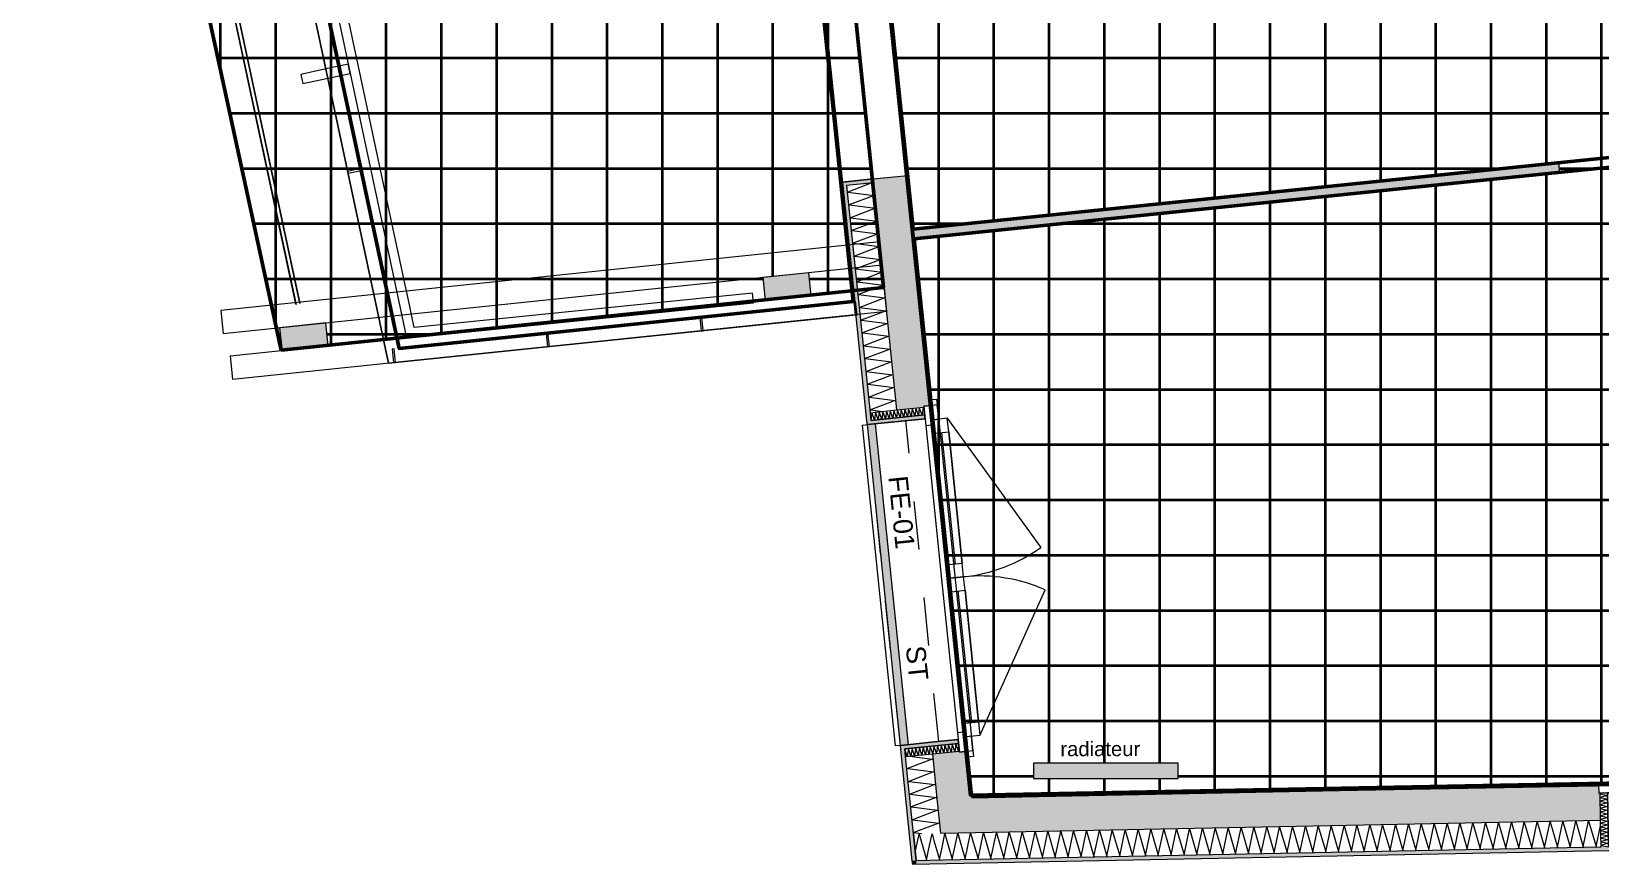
# Model space of a CAD drawing. Header units: metres. Extents: x 399 to 3028, y -427 to 863.
# Drawn here: x 713.45 to 721.58, y -333.66 to -329.35 of the extents above; entities that cross this region are included whole.
import ezdxf

# ---------------------------------------------------------------- set-up
doc = ezdxf.new("R2010")
doc.units = ezdxf.units.M
doc.linetypes.add('IMPORT-Traits plan _6_', pattern=[0.5, 0.25, -0.25])
for name, color, linetype, lineweight in [('01-Dalles_3D_Stylo_No__1', 250, 'Continuous', 9), ('01-Murs_structure', 250, 'Continuous', 9), ('01-Murs_structure_Stylo_No__1', 250, 'Continuous', 9), ('01-Murs_structure_Stylo_No__2', 8, 'Continuous', 9), ('01-Poteaux 12x24_structure', 250, 'Continuous', 9), ('01-Poteaux 12x24_structure_Stylo_No__1', 250, 'Continuous', 9), ('01-Poutres 10x24_structure_Stylo_No__1', 250, 'Continuous', 9), ('01-Tole ajourée_Stylo_No__1', 250, 'Continuous', 9), ('01-Tole ajourée_Stylo_No__2', 8, 'Continuous', 9), ('02-Cloisons_2nd oeuvre', 250, 'Continuous', 9), ('02-Cloisons_2nd oeuvre_Stylo_No__47', 7, 'Continuous', 18), ('02-Serrurerie cables_Stylo_No__90', 252, 'Continuous', 18), ('02-Serrurerie GC_snd oeuvre_Stylo_No__1', 250, 'Continuous', 9), ('02-Serrurerie_2nd oeuvre_Stylo_No__1', 250, 'Continuous', 9), ('03-Radiateurs_Stylo_No__1', 250, 'Continuous', 9), ('03-Radiateurs_Stylo_No__62', 253, 'Continuous', 9), ('06-SHAB pièces 50_Stylo_No__102', 71, 'Continuous', 50), ('0_Stylo_No__1', 250, 'Continuous', 9), ('AES-Charge', 5, 'Continuous', 35), ('Fenêtres ARCHICAD_Stylo_No__1', 250, 'Continuous', 9), ('Marques de fenêtre ARCHICAD_Stylo_No__1', 250, 'Continuous', 9), ('Plan De Charge - PH R_1_dwg', 8, 'Continuous', 9)]:
    doc.layers.add(name, color=color, linetype=linetype, lineweight=lineweight)
doc.styles.add('Arial', font='arial.ttf', dxfattribs={"height": 0.1})
doc.styles.add('Arial_4', font='arial.ttf', dxfattribs={"height": 0.075})
pattern_1 = [(0, (46.337, 45.172), (0, 0.286), []), (90, (46.337, 45.172), (-0.286, 2e-17), [])]

# ---------------------------------------------------------------- blocks, each defined once
blk = doc.blocks.new('Plan De Charge - PH R_1_dwg__X365-779573-Plan De Charge - PH R_1 1_100')
at = {"layer": '01-Murs_structure_Stylo_No__2', "flags": 128}
for points in [[(366.6631, -330.1351), (366.5388, -330.1825), (366.6746, -330.1996), (366.5457, -330.2488), (366.6814, -330.2659)], [(366.6814, -330.2659), (366.5525, -330.3151), (366.6882, -330.3322)], [(366.6882, -330.3322), (366.5593, -330.3814), (366.6951, -330.3986)], [(366.6951, -330.3986), (366.5662, -330.4477), (366.7019, -330.4649)], [(366.7019, -330.4649), (366.573, -330.514), (366.7087, -330.5312)], [(366.7087, -330.5312), (366.5798, -330.5804), (366.7156, -330.5975)], [(366.7156, -330.5975), (366.5867, -330.6467), (366.7224, -330.6638)], [(366.7224, -330.6638), (366.5935, -330.713), (366.7292, -330.7301)], [(366.7292, -330.7301), (366.6003, -330.7793), (366.7361, -330.7965)], [(366.7361, -330.7965), (366.6072, -330.8456), (366.7429, -330.8628)], [(366.7429, -330.8628), (366.614, -330.9119), (366.7497, -330.9291)], [(366.7497, -330.9291), (366.6208, -330.9783), (366.7566, -330.9954)], [(366.7566, -330.9954), (366.6277, -331.0446), (366.7634, -331.0617)], [(366.7634, -331.0617), (366.6345, -331.1109), (366.7702, -331.128)], [(366.7702, -331.128), (366.6413, -331.1772), (366.7771, -331.1943)], [(366.7771, -331.1943), (366.6482, -331.2435), (366.7839, -331.2607)], [(366.7839, -331.2607), (366.655, -331.3098), (366.718, -331.3178)]]:
    blk.add_lwpolyline(points, dxfattribs=at)
blk = doc.blocks.new('Plan De Charge - PH R_1_dwg__X366-779574-Plan De Charge - PH R_1 1_100')
at = {"layer": '01-Murs_structure_Stylo_No__2', "flags": 128}
for points in [[(366.8586, -333.1028), (366.9752, -333.1175), (366.8463, -333.1667), (366.9821, -333.1838), (366.8532, -333.233), (366.9889, -333.2501)], [(366.9889, -333.2501), (366.86, -333.2993), (366.9957, -333.3164)], [(366.9957, -333.3164), (366.8668, -333.3656), (367.0026, -333.3828)], [(367.0026, -333.3828), (366.8737, -333.4319), (367.0094, -333.4491)], [(367.0094, -333.4491), (366.8805, -333.4982), (366.9194, -333.5032)]]:
    blk.add_lwpolyline(points, dxfattribs=at)
blk = doc.blocks.new('Plan De Charge - PH R_1_dwg__X381-779589-Plan De Charge - PH R_1 1_100')
at = {"layer": '01-Murs_structure_Stylo_No__2', "flags": 128}
for points in [[(366.9842, -333.0506), (366.9779, -333.0895), (366.9652, -333.0525), (366.959, -333.0915), (366.9463, -333.0545), (366.94, -333.0934), (366.9273, -333.0565), (366.9211, -333.0954), (366.9084, -333.0584), (366.9021, -333.0973), (366.8894, -333.0604), (366.8832, -333.0993), (366.8705, -333.0623), (366.8642, -333.1012), (366.8515, -333.0643), (366.8453, -333.1032), (366.8326, -333.0662)], [(367.0031, -333.0486), (366.9969, -333.0876), (366.9842, -333.0506)], [(367.0221, -333.0467), (367.0158, -333.0856), (367.0031, -333.0486)], [(367.041, -333.0447), (367.0348, -333.0837), (367.0221, -333.0467)], [(367.06, -333.0428), (367.0537, -333.0817), (367.041, -333.0447)], [(367.0789, -333.0408), (367.0727, -333.0798), (367.06, -333.0428)], [(367.1133, -333.0587), (367.1106, -333.0758), (367.0978, -333.0389), (367.0916, -333.0778), (367.0789, -333.0408)]]:
    blk.add_lwpolyline(points, dxfattribs=at)
blk = doc.blocks.new('Plan De Charge - PH R_1_dwg__X382-779590-Plan De Charge - PH R_1 1_100')
at = {"layer": '01-Murs_structure_Stylo_No__2', "flags": 128}
for points in [[(366.8087, -331.3477), (366.7946, -331.3109), (366.7897, -331.3496), (366.7757, -331.3128), (366.7708, -331.3516), (366.7567, -331.3148), (366.7519, -331.3535), (366.7378, -331.3167), (366.7329, -331.3555), (366.7189, -331.3187), (366.714, -331.3574), (366.6999, -331.3206), (366.695, -331.3594), (366.681, -331.3226), (366.6761, -331.3614), (366.662, -331.3245), (366.6571, -331.3633)], [(366.8276, -331.3457), (366.8136, -331.3089), (366.8087, -331.3477)], [(366.8466, -331.3438), (366.8325, -331.307), (366.8276, -331.3457)], [(366.8655, -331.3418), (366.8515, -331.305), (366.8466, -331.3438)], [(366.8845, -331.3399), (366.8704, -331.303), (366.8655, -331.3418)], [(366.9034, -331.3379), (366.8894, -331.3011), (366.8845, -331.3399)], [(366.9335, -331.3134), (366.9273, -331.2972), (366.9224, -331.336), (366.9083, -331.2991), (366.9034, -331.3379)]]:
    blk.add_lwpolyline(points, dxfattribs=at)
blk = doc.blocks.new('Plan De Charge - PH R_1_dwg_Fenêtre châssis double 22_2-779598-Plan De Charge - PH R_1 1_100')
at = {"layer": 'Fenêtres ARCHICAD_Stylo_No__1', "linetype": 'IMPORT-Traits plan _6_'}
for p, q in [((367.1554, -333.0772), (366.9709, -331.2867)), ((367.0095, -333.0269), (366.8383, -331.3657)), ((366.8105, -333.0474), (366.6394, -331.3862))]:
    blk.add_line(p, q, dxfattribs=at)
at = {"layer": 'Fenêtres ARCHICAD_Stylo_No__1'}
for p, q in [((367.0532, -331.3536), (367.5368, -332.022)), ((366.9908, -331.4304), (367.061, -332.1118)), ((367.0958, -332.1082), (367.0256, -331.4268)), ((367.0753, -332.2511), (367.1455, -332.9325)), ((367.1803, -332.9289), (367.1101, -332.2475))]:
    blk.add_line(p, q, dxfattribs=at)
at = {"layer": 'Fenêtres ARCHICAD_Stylo_No__1', "flags": 128}
for points in [[(366.9311, -331.2908), (366.9378, -331.3555), (366.9311, -331.2908), (366.9709, -331.2867), (366.9311, -331.2908), (366.9414, -331.3903), (366.9861, -331.3857), (366.9836, -331.3608), (367.0084, -331.3582), (367.0008, -331.2836), (367.1853, -333.0741), (367.1883, -333.104), (367.1585, -333.1071), (367.1554, -333.0772), (367.1853, -333.0741), (367.1776, -332.9995), (367.1527, -333.0021), (367.1501, -332.9772), (367.1054, -332.9818), (367.1156, -333.0813), (367.1554, -333.0772), (367.1156, -333.0813), (367.109, -333.0167), (367.1156, -333.0813)], [(367.109, -333.0167), (366.9697, -333.031), (366.8304, -333.0454), (366.8105, -333.0474), (366.7857, -333.05), (366.6145, -331.3888), (366.6394, -331.3862), (366.6593, -331.3842), (366.7985, -331.3698), (366.9378, -331.3555)], [(366.9414, -331.3903), (367.0234, -332.1861), (367.1054, -332.9818)], [(367.2223, -332.9949), (367.1527, -333.0021), (367.1455, -332.9325), (367.2152, -332.9253), (367.2223, -332.9949), (367.5594, -332.2419)]]:
    blk.add_lwpolyline(points, dxfattribs=at)
for points in [[(366.9678, -331.2569), (366.9709, -331.2867), (366.9678, -331.2569), (366.9977, -331.2538), (367.0008, -331.2836), (366.9709, -331.2867)], [(366.9836, -331.3608), (366.9908, -331.4304), (367.0604, -331.4232), (367.0532, -331.3536)], [(367.0604, -331.4232), (367.1306, -332.1046), (367.061, -332.1118), (367.0681, -332.1814), (367.1378, -332.1743), (367.1306, -332.1046)], [(367.0681, -332.1814), (367.0753, -332.2511), (367.1449, -332.2439), (367.1378, -332.1743)], [(367.1449, -332.2439), (367.2152, -332.9253)], [(367.1585, -333.1071), (367.1554, -333.0772)]]:
    blk.add_lwpolyline(points, close=True, dxfattribs=at)
at = {"layer": 'Fenêtres ARCHICAD_Stylo_No__1'}
for centre, start, end in [((367.0532, -331.3536), 275.88315, 305.88315), ((367.2223, -332.9949), 65.88315, 95.88315)]:
    blk.add_arc(centre, 0.825, start, end, dxfattribs=at)
blk = doc.blocks.new('Plan De Charge - PH R_1_dwg__X388-779604-Plan De Charge - PH R_1 1_100')
at = {"layer": '01-Murs_structure_Stylo_No__2', "flags": 128}
for points in [[(366.984, -333.5399), (367.0124, -333.638), (367.0257, -333.5747)], [(366.9335, -333.597), (366.9457, -333.6393), (366.9613, -333.5655)]]:
    blk.add_lwpolyline(points, dxfattribs=at)
blk = doc.blocks.new('Plan De Charge - PH R_1_dwg__X389-779605-Plan De Charge - PH R_1 1_100')
at = {"layer": '01-Murs_structure_Stylo_No__2', "flags": 128}
for points in [[(368.0405, -333.4843), (368.0788, -333.6168), (368.1071, -333.4829)], [(368.1071, -333.4829), (368.1455, -333.6154), (368.1738, -333.4816)], [(368.1738, -333.4816), (368.2121, -333.6141), (368.2404, -333.4803)], [(368.2404, -333.4803), (368.2788, -333.6128), (368.3071, -333.479)], [(368.3071, -333.479), (368.3454, -333.6115), (368.3737, -333.4776)], [(368.3737, -333.4776), (368.4121, -333.6102), (368.4404, -333.4763)], [(368.4404, -333.4763), (368.4787, -333.6088), (368.507, -333.475)], [(368.507, -333.475), (368.5454, -333.6075), (368.5737, -333.4737)], [(368.5737, -333.4737), (368.612, -333.6062), (368.6403, -333.4723)], [(368.6403, -333.4723), (368.6787, -333.6049), (368.707, -333.471)], [(368.707, -333.471), (368.7453, -333.6035), (368.7737, -333.4697)], [(368.7737, -333.4697), (368.812, -333.6022), (368.8403, -333.4684)], [(368.8403, -333.4684), (368.8786, -333.6009), (368.907, -333.467)], [(368.907, -333.467), (368.9453, -333.5996), (368.9736, -333.4657)], [(368.9736, -333.4657), (369.012, -333.5982), (369.0403, -333.4644)], [(369.0403, -333.4644), (369.0786, -333.5969), (369.1069, -333.4631)], [(369.1069, -333.4631), (369.1453, -333.5956), (369.1736, -333.4617)], [(369.1736, -333.4617), (369.2119, -333.5943), (369.2402, -333.4604)], [(369.2402, -333.4604), (369.2786, -333.5929), (369.3069, -333.4591)], [(369.3069, -333.4591), (369.3452, -333.5916), (369.3735, -333.4578)], [(369.3735, -333.4578), (369.4119, -333.5903), (369.4402, -333.4565)], [(369.4402, -333.4565), (369.4785, -333.589), (369.5068, -333.4551)], [(369.5068, -333.4551), (369.5452, -333.5876), (369.5735, -333.4538)], [(369.5735, -333.4538), (369.6118, -333.5863), (369.6401, -333.4525)], [(369.6401, -333.4525), (369.6785, -333.585), (369.7068, -333.4512)], [(369.7068, -333.4512), (369.7451, -333.5837), (369.7735, -333.4498)], [(369.7735, -333.4498), (369.8118, -333.5823), (369.8401, -333.4485)], [(369.8401, -333.4485), (369.8785, -333.581), (369.9068, -333.4472)], [(369.9068, -333.4472), (369.9451, -333.5797), (369.9734, -333.4459)], [(369.9734, -333.4459), (370.0118, -333.5784), (370.0401, -333.4445)], [(370.0401, -333.4445), (370.0784, -333.577), (370.1067, -333.4432)], [(370.1067, -333.4432), (370.1451, -333.5757), (370.1734, -333.4419)], [(370.1734, -333.4419), (370.2117, -333.5744), (370.24, -333.4406)], [(370.24, -333.4406), (370.2784, -333.5731), (370.3067, -333.4392)], [(370.3067, -333.4392), (370.345, -333.5717), (370.3733, -333.4379)], [(370.3733, -333.4379), (370.4117, -333.5704), (370.4342, -333.4638)], [(367.0257, -333.5747), (367.0407, -333.5041), (367.079, -333.6366), (367.1073, -333.5028), (367.1457, -333.6353), (367.174, -333.5015)], [(367.174, -333.5015), (367.2123, -333.634), (367.2406, -333.5002)], [(367.2406, -333.5002), (367.279, -333.6327), (367.3073, -333.4988)], [(367.3073, -333.4988), (367.3456, -333.6313), (367.3739, -333.4975)], [(367.3739, -333.4975), (367.4123, -333.63), (367.4406, -333.4962)], [(367.4406, -333.4962), (367.4789, -333.6287), (367.5072, -333.4949)], [(367.5072, -333.4949), (367.5456, -333.6274), (367.5739, -333.4935)], [(367.5739, -333.4935), (367.6122, -333.626), (367.6405, -333.4922)], [(367.6405, -333.4922), (367.6789, -333.6247), (367.7072, -333.4909)], [(367.7072, -333.4909), (367.7455, -333.6234), (367.7738, -333.4896)], [(367.7738, -333.4896), (367.8122, -333.6221), (367.8405, -333.4882)], [(367.8405, -333.4882), (367.8788, -333.6207), (367.9072, -333.4869)], [(367.9072, -333.4869), (367.9455, -333.6194), (367.9738, -333.4856)], [(367.9738, -333.4856), (368.0122, -333.6181), (368.0405, -333.4843)]]:
    blk.add_lwpolyline(points, dxfattribs=at)
blk = doc.blocks.new('Plan De Charge - PH R_1_dwg__X393-779609-Plan De Charge - PH R_1 1_100')
at = {"layer": '01-Murs_structure_Stylo_No__2', "flags": 128}
for points in [[(370.4485, -333.293), (370.4319, -333.2978), (370.4701, -333.3059), (370.4323, -333.3169), (370.4705, -333.325)], [(370.4705, -333.325), (370.4326, -333.3359), (370.4709, -333.344)], [(370.4709, -333.344), (370.433, -333.355), (370.4713, -333.3631)], [(370.4713, -333.3631), (370.4334, -333.374), (370.4716, -333.3821)], [(370.4716, -333.3821), (370.4338, -333.393), (370.472, -333.4011)], [(370.472, -333.4011), (370.4342, -333.4121), (370.4724, -333.4202)], [(370.4724, -333.4202), (370.4345, -333.4311), (370.4728, -333.4392), (370.4349, -333.4502), (370.4732, -333.4583), (370.4353, -333.4692), (370.4735, -333.4773), (370.4357, -333.4883), (370.4739, -333.4964), (370.4361, -333.5073), (370.4743, -333.5154), (370.4364, -333.5264), (370.4747, -333.5344), (370.4368, -333.5454), (370.475, -333.5535), (370.4372, -333.5644), (370.4754, -333.5725)]]:
    blk.add_lwpolyline(points, dxfattribs=at)
blk = doc.blocks.new('Plan De Charge - PH R_1_dwg__X397-779615-Plan De Charge - PH R_1 1_100')
at = {"layer": '01-Murs_structure_Stylo_No__2', "flags": 128}
for points in [[(366.8876, -333.6001), (366.9074, -333.5068), (366.9335, -333.597)], [(366.9613, -333.5655), (366.974, -333.5054), (366.984, -333.5399)]]:
    blk.add_lwpolyline(points, dxfattribs=at)
blk = doc.blocks.new('Plan De Charge - PH R_1_dwg-779150-Plan De Charge - PH R_1 1_100')
at = {"layer": '01-Murs_structure', "lineweight": 35}
for color, points in [(10, [(366.5121, -330.1506), (366.6712, -330.1342), (366.6692, -330.1143), (366.51, -330.1307)]), (10, [(366.6373, -331.3663), (366.6572, -331.3643), (366.5319, -330.1486), (366.5121, -330.1506), (366.5997, -331.0011)]), (18, [(366.7924, -331.3101), (366.9316, -331.2958), (366.9316, -331.2907), (366.9709, -331.2867), (366.8482, -330.0959), (366.6692, -330.1143), (366.7904, -331.2908)]), (10, [(366.6394, -331.3862), (366.9378, -331.3555), (366.9357, -331.3356), (366.6373, -331.3663)]), (10, [(366.8126, -333.0673), (367.111, -333.0366), (367.109, -333.0167), (366.8105, -333.0474)]), (10, [(366.872, -333.6441), (366.8921, -333.6437), (366.8325, -333.0653), (366.8126, -333.0673), (366.8371, -333.3052)]), (18, [(366.9996, -333.3215), (367.1802, -333.3179), (367.1554, -333.0772), (367.1156, -333.0813), (367.1151, -333.0763), (366.9759, -333.0907), (366.9993, -333.3179)]), (18, [(367.0181, -333.5012), (367.1802, -333.3179), (366.9996, -333.3215)]), (18, [(367.0181, -333.5012), (367.1987, -333.4976), (367.1802, -333.3179), (367.1156, -333.391)]), (18, [(367.1987, -333.4976), (370.4336, -333.4333), (370.4308, -333.2934), (370.4258, -333.2934), (370.425, -333.2535), (367.1802, -333.3179), (367.1806, -333.3215)]), (10, [(366.8741, -333.6641), (366.8921, -333.6437), (366.872, -333.6441)]), (10, [(366.8741, -333.6641), (366.8942, -333.6637), (366.8917, -333.6441), (366.8767, -333.6612)]), (10, [(366.8942, -333.6637), (370.4768, -333.5925), (370.4764, -333.5725), (366.8921, -333.6437)])]:
    blk.add_hatch(color=color, dxfattribs=at).paths.add_polyline_path(points)
at = {"layer": '01-Poteaux 12x24_structure', "lineweight": 35}
for points in [[(366.1099, -330.7441), (366.3486, -330.7192), (366.3362, -330.5999), (366.0975, -330.6247), (366.1095, -330.7403)], [(363.6091, -331.0037), (363.8478, -330.9789), (363.8353, -330.8595), (363.5966, -330.8844), (363.6088, -331.0011)]]:
    blk.add_hatch(color=18, dxfattribs=at).paths.add_polyline_path(points)
at = {"layer": '01-Tole ajourée_Stylo_No__2', "lineweight": 35}
blk.add_hatch(color=10, dxfattribs=at).paths.add_polyline_path([(366.8105, -333.0474), (366.8503, -333.0433), (366.6792, -331.3821), (366.6394, -331.3862), (366.7924, -332.8713)])
at = {"layer": '02-Cloisons_2nd oeuvre', "lineweight": 35}
blk.add_hatch(color=18, dxfattribs=at).paths.add_polyline_path([(366.8818, -330.4245), (370.2226, -330.0803), (370.2175, -330.0305), (366.8767, -330.3747), (366.8795, -330.4024)])
at = {"layer": '03-Radiateurs_Stylo_No__62', "lineweight": 35}
blk.add_hatch(color=43, dxfattribs=at).paths.add_polyline_path([(368.2491, -333.2189), (368.2491, -333.1389), (367.4991, -333.1389), (367.4991, -333.2189)])
at = {"layer": 'AES-Charge'}
h = blk.add_hatch(dxfattribs=at)
h.set_pattern_fill('FP_93', color=1, style=0, pattern_type=2)
h.set_pattern_definition(pattern_1)
h.paths.add_polyline_path([(373.8065, -331.0354), (373.8065, -331.0354), (373.8556, -331.0303)])
h.paths.add_polyline_path([(367.1789, -333.3051), (371.4584, -333.2239), (371.125, -329.9873), (371.088, -329.9911), (371.0829, -329.9414), (371.1696, -329.9324), (371.2085, -330.3103), (371.3179, -330.299), (371.3467, -330.5787), (372.8289, -330.426), (372.7611, -329.7685), (373.7161, -329.6701), (373.7279, -329.7845), (373.6782, -329.7896), (373.6715, -329.7249), (372.816, -329.8131), (372.8837, -330.4706), (371.3519, -330.6284), (371.5645, -332.6926), (372.3603, -332.6106), (372.3675, -332.6953), (372.2994, -332.7023), (372.3445, -333.14), (372.4141, -333.1328), (372.4223, -333.2057), (374.027, -333.1752), (373.7673, -330.655), (373.8171, -330.6499), (373.8563, -331.0239), (373.8788, -331.0215), (373.884, -331.0713), (373.8607, -331.0737), (374.0728, -333.1312), (374.9999, -333.0357), (374.7442, -330.5544), (374.7939, -330.5492), (375.0631, -333.1556), (378.3321, -333.0936), (377.9395, -329.2852), (374.6981, -329.6192), (374.7048, -329.6838), (374.655, -329.6889), (374.6433, -329.5745), (377.9343, -329.2351), (377.6367, -326.3475), (366.5794, -327.4869), (366.5845, -327.5369), (366.5796, -327.5375), (366.7282, -328.9798), (366.7332, -328.9793), (366.7519, -329.1608), (366.7469, -329.1614), (366.8432, -330.0964), (366.8482, -330.0959), (366.8769, -330.3747), (370.2175, -330.0305), (370.2226, -330.0803), (366.8821, -330.4245), (366.9709, -331.2867), (366.9659, -331.2872), (367.1504, -333.0777), (367.1554, -333.0772), (367.1736, -333.2535)])
h.paths.add_polyline_path([(368.2491, -333.2189), (367.4991, -333.2189), (367.4991, -333.1389), (368.2491, -333.1389)])
h.paths.add_polyline_path([(374.1567, -333.1728), (375.0123, -333.1566), (375.005, -333.0854), (374.4475, -333.1428)])
h.paths.add_polyline_path([(374.7494, -330.9821), (374.7443, -330.9324), (374.7826, -330.9284), (374.7877, -330.9782)])
h.paths.add_polyline_path([(377.1309, -329.4868), (377.1227, -329.4072), (377.8687, -329.3303), (377.8769, -329.4099)])
h.paths.add_polyline_path([(366.9173, -327.572), (366.9091, -327.4924), (367.6552, -327.4155), (367.6634, -327.4951)])
h.paths.add_polyline_path([(372.5101, -327.5314), (372.5049, -327.4816), (372.7541, -327.4559), (372.6927, -326.8593), (373.4188, -326.7845), (373.4854, -327.4311), (373.3561, -327.4444), (373.3492, -327.3747), (372.9113, -327.4198), (372.9184, -327.4895), (372.7541, -327.5062)])
h.paths.add_polyline_path([(366.5589, -327.2879), (370.8018, -326.8507), (370.5392, -324.3023), (370.589, -324.2972), (370.6169, -324.5686), (371.6445, -324.4627), (371.6496, -324.5125), (370.7315, -324.6071), (370.9057, -326.2981), (371.7015, -326.2161), (371.7087, -326.3008), (371.6406, -326.3079), (371.6872, -326.7454), (371.7553, -326.7384), (371.7568, -326.7523), (374.3252, -326.4876), (374.1238, -324.533), (374.1736, -324.5278), (374.3751, -326.4825), (377.6161, -326.1481), (377.3188, -323.2639), (374.0777, -323.5978), (374.0844, -323.6624), (374.0347, -323.6675), (374.028, -323.6029), (373.8722, -323.5255), (373.8945, -323.4807), (374.0373, -323.5517), (377.3137, -323.2137), (377.0162, -320.3282), (365.9592, -321.4683), (365.9643, -321.5179), (365.9595, -321.5184), (366.1081, -322.9607), (366.1129, -322.9602), (366.15, -323.32), (366.1451, -323.3205), (366.2415, -324.2556), (366.2464, -324.2551), (366.2729, -324.5126), (366.268, -324.5131), (366.5453, -327.1989), (366.5496, -327.1984)])
h.paths.add_polyline_path([(377.5922, -327.1998), (377.5153, -326.4537), (377.5949, -326.4455), (377.6718, -327.1916), (377.6283, -327.1961)])
h.paths.add_polyline_path([(366.8787, -327.1975), (366.8705, -327.1179), (367.6166, -327.041), (367.6248, -327.1206), (367.4371, -327.14)])
h.paths.add_polyline_path([(373.1862, -325.014), (373.1862, -325.014), (373.2352, -325.0089)])
h.paths.add_polyline_path([(373.3484, -326.5883), (373.1189, -324.3611), (372.5151, -324.4233), (372.5099, -324.3736), (373.1635, -324.3062), (373.2359, -325.0025), (373.2585, -325.0001), (373.2636, -325.0499), (373.2404, -325.0523), (373.3981, -326.5831)])
h.paths.add_polyline_path([(374.129, -324.9607), (374.1239, -324.911), (374.1622, -324.907), (374.1673, -324.9568)])
h.paths.add_polyline_path([(376.5105, -323.4654), (376.5023, -323.3858), (377.2483, -323.3089), (377.2565, -323.3885)])
h.paths.add_polyline_path([(370.4501, -323.4369), (370.4391, -323.3303), (372.9856, -323.0679), (372.8153, -321.4148), (372.7357, -321.423), (372.7288, -321.3533), (372.2909, -321.3984), (372.2981, -321.4681), (372.1687, -321.4814), (372.1021, -320.8349), (372.7984, -320.7631), (373.0354, -323.0628), (373.0498, -323.0613), (373.1152, -323.0938), (373.093, -323.1386), (373.0405, -323.1125), (370.4939, -323.3749), (370.4998, -323.4317)])
h.paths.add_polyline_path([(370.0295, -321.7016), (370.0244, -321.6519), (370.2736, -321.6262), (370.2121, -321.0296), (370.3116, -321.0193), (370.3782, -321.6657), (370.2121, -321.6828)])
h.paths.add_polyline_path([(366.2969, -321.5506), (366.2887, -321.471), (367.0348, -321.3941), (367.043, -321.4737), (366.5589, -321.5236)])
h.paths.add_polyline_path([(365.9386, -321.2687), (376.9957, -320.1288), (376.6983, -317.2436), (373.4078, -317.5827), (373.396, -317.4683), (373.4457, -317.4632), (373.4524, -317.5278), (376.6931, -317.1934), (376.3957, -314.308), (370.5368, -314.9118), (370.5384, -314.9267), (370.4687, -314.9339), (370.5154, -315.3714), (370.5835, -315.3644), (370.5922, -315.449), (369.7964, -315.531), (369.9706, -317.222), (371.5025, -317.0642), (371.5702, -317.7217), (372.4257, -317.6336), (372.4191, -317.5689), (372.4688, -317.5638), (372.4806, -317.6782), (371.5256, -317.7766), (371.4579, -317.1191), (369.8663, -317.283), (369.9341, -317.9406), (369.8474, -317.9495), (369.8422, -317.8998), (369.8792, -317.896), (369.5819, -315.0101), (365.3388, -315.4473), (365.348, -315.5366), (365.3432, -315.5371), (365.6199, -318.2229), (365.6247, -318.2224), (365.6361, -318.3331), (368.9768, -317.9889), (368.982, -318.0387), (365.6413, -318.3829), (365.6689, -318.6515), (365.6641, -318.652), (365.7605, -319.587), (365.7653, -319.5865), (365.7782, -319.7114), (365.7733, -319.7119), (365.9245, -321.154), (365.9268, -321.1537), (365.9385, -321.2674)])
h.paths.add_polyline_path([(366.2606, -321.198), (366.2524, -321.1185), (366.9985, -321.0416), (367.0067, -321.1212), (366.5589, -321.1673)])
h.paths.add_polyline_path([(376.9718, -321.1784), (376.895, -320.4324), (376.9745, -320.4242), (377.0514, -321.1702)])
h.paths.add_polyline_path([(372.0517, -320.6386), (371.9903, -320.042), (371.7411, -320.0676), (371.736, -320.0179), (372.1443, -319.9757), (372.1512, -320.0453), (372.5892, -320.0002), (372.582, -319.9306), (372.7113, -319.9172), (372.7779, -320.5638), (372.0917, -320.6345)])
h.paths.add_polyline_path([(376.8558, -320.0523), (376.7789, -319.3063), (376.8585, -319.2981), (376.9354, -320.0441), (376.9055, -320.0472)])
h.paths.add_polyline_path([(375.8692, -317.241), (375.861, -317.1614), (376.607, -317.0845), (376.6152, -317.1641), (376.331, -317.1934)])
h.paths.add_polyline_path([(372.3299, -316.7035), (372.1286, -314.7489), (372.1783, -314.7437), (372.336, -316.2746), (372.3592, -316.2722), (372.3644, -316.322), (372.3411, -316.3244), (372.3797, -316.6984)])
h.paths.add_polyline_path([(373.3068, -316.6029), (373.1053, -314.6472), (373.155, -314.6421), (373.3565, -316.5978)])
h.paths.add_polyline_path([(373.2298, -316.2328), (373.2247, -316.1831), (373.263, -316.1791), (373.2681, -316.2288)])
h.paths.add_polyline_path([(365.6788, -315.5511), (365.6706, -315.4716), (366.4167, -315.3947), (366.4249, -315.4743)])
h.paths.add_polyline_path([(365.3183, -315.2484), (371.4613, -314.6154), (371.3947, -313.9688), (371.524, -313.9555), (371.531, -314.0252), (371.9689, -313.98), (371.9617, -313.9104), (372.0413, -313.9022), (371.871, -312.2491), (369.3244, -312.5114), (369.3134, -312.4049), (369.3632, -312.3997), (369.369, -312.4566), (371.9156, -312.1942), (371.9617, -312.158), (371.9926, -312.1973), (371.9351, -312.2425), (371.9207, -312.2439), (372.1577, -314.5436), (376.3751, -314.1085), (376.0778, -311.2235), (372.8, -311.5625), (372.6765, -311.6596), (372.6456, -311.6203), (372.7824, -311.5128), (372.7757, -311.4482), (372.8254, -311.443), (372.8349, -311.5074), (376.0726, -311.1733), (375.7751, -308.2877), (369.9166, -308.8917), (369.9181, -308.9066), (369.8485, -308.9138), (369.8951, -309.3513), (369.9632, -309.3443), (369.9719, -309.4288), (369.1761, -309.5108), (369.3504, -311.2019), (370.2685, -311.1073), (370.2736, -311.157), (369.2461, -311.2629), (369.274, -311.5343), (369.2243, -311.5394), (368.9616, -308.99), (364.7185, -309.4274), (364.7276, -309.5161), (364.7229, -309.5166), (364.9996, -312.2024), (365.0044, -312.2019), (365.0331, -312.4805), (365.0283, -312.4809), (365.1247, -313.416), (365.1294, -313.4155), (365.1578, -313.6911), (365.1531, -313.6916), (365.3017, -315.1339), (365.3064, -315.1335), (365.3182, -315.2479)])
h.paths.add_polyline_path([(365.6404, -315.1779), (365.6322, -315.0983), (366.3782, -315.0214), (366.3864, -315.101)])
h.paths.add_polyline_path([(369.5713, -314.8101), (369.5099, -314.2135), (369.2607, -314.2391), (369.2555, -314.1894), (369.6042, -314.1535), (369.6708, -314.7998), (369.6093, -314.8062)])
h.paths.add_polyline_path([(376.2355, -314.0322), (376.1587, -313.2861), (376.2383, -313.2779), (376.3151, -314.024), (376.2849, -314.0271)])
h.paths.add_polyline_path([(375.2489, -311.2208), (375.2407, -311.1413), (375.9868, -311.0644), (375.995, -311.144), (375.7107, -311.1733)])
h.paths.add_polyline_path([(371.1391, -311.0679), (371.1339, -311.0181), (371.7377, -310.9559), (371.5083, -308.7287), (371.5581, -308.7236), (371.7158, -310.2545), (371.739, -310.2521), (371.7441, -310.3018), (371.7209, -310.3042), (371.7926, -311.0005), (371.4715, -311.0336)])
h.paths.add_polyline_path([(372.6865, -310.5827), (372.4851, -308.627), (372.5348, -308.6219), (372.7363, -310.5776)])
h.paths.add_polyline_path([(372.6095, -310.2126), (372.6044, -310.1629), (372.6427, -310.159), (372.6478, -310.2087)])
h.paths.add_polyline_path([(365.0586, -309.531), (365.0504, -309.4514), (365.7964, -309.3745), (365.8046, -309.4541), (365.6121, -309.474)])
h.paths.add_polyline_path([(364.7174, -309.4174), (375.7741, -308.2772), (375.7628, -308.1683), (364.7062, -309.308), (364.7127, -309.3714)])
h = blk.add_hatch(dxfattribs=at)
h.set_pattern_fill('FP_93', color=72, style=0, pattern_type=2)
h.set_pattern_definition(pattern_1)
h.paths.add_polyline_path([(363.604, -331.0011), (363.6087, -331.0006), (363.5966, -330.8844), (363.8353, -330.8595), (363.8478, -330.9757), (366.1095, -330.7403), (366.0975, -330.6247), (366.3362, -330.5999), (366.3486, -330.7155), (366.5679, -330.6926), (366.5121, -330.1305), (366.6644, -330.1143), (366.568, -329.1798), (366.4137, -329.1957), (366.3903, -328.9493), (366.5426, -328.9336), (366.406, -327.6207), (366.253, -327.6364), (366.2068, -327.1684), (366.3591, -327.1527), (366.0944, -324.5964), (365.9414, -324.6121), (365.9102, -324.2897), (366.0623, -324.2735), (365.9643, -323.3392), (365.8118, -323.3549), (365.7701, -322.9302), (365.9222, -322.9145), (365.7858, -321.6016), (365.6328, -321.6174), (365.584, -321.1237), (365.736, -321.1081), (365.5996, -319.7951), (365.4466, -319.8109), (365.4291, -319.6212), (365.5811, -319.605), (365.4848, -318.6705), (365.3307, -318.6863), (365.2819, -318.1924), (365.4339, -318.1767), (365.1694, -315.6203), (365.0164, -315.6361), (364.9636, -315.1034), (365.1155, -315.0878), (364.9793, -313.7748), (364.8263, -313.7906), (364.7933, -313.4501), (364.945, -313.434), (364.8487, -312.4995), (364.6949, -312.5153), (364.6615, -312.1719), (364.8133, -312.1563), (364.5491, -309.5999), (364.3961, -309.6157), (364.3823, -309.5017), (359.0619, -310.0505), (363.5966, -330.967)])
h.paths.add_polyline_path([(366.5878, -330.6906), (366.7223, -330.6766), (366.6665, -330.1347), (366.5322, -330.1506), (366.5864, -330.6766)])
h.paths.add_polyline_path([(366.4315, -329.1737), (366.5659, -329.1594), (366.5447, -328.9535), (366.4104, -328.9694), (366.43, -329.1594)])
h.paths.add_polyline_path([(363.1816, -328.9988), (363.1692, -328.8794), (363.4079, -328.8546), (363.4204, -328.9739), (363.2273, -328.994)])
h.paths.add_polyline_path([(365.6825, -328.7391), (365.67, -328.6198), (365.9088, -328.5949), (365.9212, -328.7143)])
h.paths.add_polyline_path([(364.7341, -328.6648), (364.7269, -328.5952), (364.9955, -328.5675), (365.0026, -328.6371)])
h.paths.add_polyline_path([(363.0442, -327.7652), (363.0288, -327.7652), (363.018, -327.7544), (363.018, -327.7391), (363.0288, -327.7283), (363.0442, -327.7283), (363.055, -327.7391), (363.055, -327.7544)])
h.paths.add_polyline_path([(366.2708, -327.6145), (366.4053, -327.6007), (366.3611, -327.1726), (366.2269, -327.1885), (366.2679, -327.5858)])
h.paths.add_polyline_path([(362.7818, -327.0691), (362.7665, -327.0691), (362.7557, -327.0583), (362.7557, -327.043), (362.7665, -327.0322), (362.7818, -327.0322), (362.7926, -327.043), (362.7926, -327.0583)])
h.paths.add_polyline_path([(362.7542, -326.9938), (362.7418, -326.8745), (362.9805, -326.8496), (362.9929, -326.969), (362.85, -326.9839)])
h.paths.add_polyline_path([(365.2551, -326.7342), (365.2426, -326.6148), (365.4813, -326.59), (365.4938, -326.7093)])
h.paths.add_polyline_path([(363.0307, -325.5883), (363.0154, -325.5883), (363.0045, -325.5775), (363.0045, -325.5622), (363.0154, -325.5514), (363.0307, -325.5514), (363.0415, -325.5622), (363.0415, -325.5775)])
h.paths.add_polyline_path([(362.3268, -324.9889), (362.3144, -324.8695), (362.5531, -324.8447), (362.5655, -324.964), (362.4727, -324.9737)])
h.paths.add_polyline_path([(364.8276, -324.7292), (364.8152, -324.6099), (365.0539, -324.585), (365.0664, -324.7044)])
h.paths.add_polyline_path([(365.9592, -324.5902), (366.0935, -324.5764), (366.0644, -324.2939), (365.9303, -324.3098), (365.9562, -324.5615)])
h.paths.add_polyline_path([(365.8296, -323.3329), (365.9639, -323.3186), (365.9243, -322.9344), (365.7902, -322.9503), (365.8282, -323.3186)])
h.paths.add_polyline_path([(361.8994, -322.9839), (361.887, -322.8646), (362.1257, -322.8397), (362.1381, -322.9591), (362.0954, -322.9635)])
h.paths.add_polyline_path([(363.7878, -322.9237), (363.7255, -322.6302), (363.7939, -322.6157), (363.8563, -322.9092)])
h.paths.add_polyline_path([(364.4002, -322.7243), (364.3878, -322.6049), (364.6265, -322.5801), (364.6389, -322.6994), (364.6215, -322.7013)])
h.paths.add_polyline_path([(365.6506, -321.5954), (365.7848, -321.5816), (365.7381, -321.1279), (365.6041, -321.1438), (365.6476, -321.5667)])
h.paths.add_polyline_path([(361.472, -320.979), (361.4596, -320.8596), (361.6983, -320.8348), (361.7107, -320.9542)])
h.paths.add_polyline_path([(363.9728, -320.7193), (363.9604, -320.6), (364.1991, -320.5751), (364.2115, -320.6945), (364.0961, -320.7065)])
h.paths.add_polyline_path([(365.4645, -319.7889), (365.5986, -319.7751), (365.5832, -319.6254), (365.4492, -319.6413), (365.4615, -319.7602)])
h.paths.add_polyline_path([(361.0446, -318.974), (361.0322, -318.8547), (361.2709, -318.8298), (361.2833, -318.9492), (361.2293, -318.9548)])
h.paths.add_polyline_path([(362.9324, -318.9137), (362.8701, -318.6202), (362.9385, -318.6057), (363.0008, -318.8991)])
h.paths.add_polyline_path([(363.5454, -318.7144), (363.533, -318.595), (363.7717, -318.5702), (363.7841, -318.6895), (363.5706, -318.7118)])
h.paths.add_polyline_path([(365.3486, -318.6644), (365.4827, -318.65), (365.4359, -318.1966), (365.302, -318.2125), (365.3471, -318.65)])
h.paths.add_polyline_path([(360.6172, -316.9691), (360.6048, -316.8497), (360.8435, -316.8249), (360.8559, -316.9443)])
h.paths.add_polyline_path([(363.118, -316.7094), (363.1056, -316.5901), (363.3443, -316.5652), (363.3567, -316.6846)])
h.paths.add_polyline_path([(365.0343, -315.6142), (365.1683, -315.6004), (365.1175, -315.1077), (364.9837, -315.1235), (365.0313, -315.5855)])
h.paths.add_polyline_path([(360.1898, -314.9641), (360.1773, -314.8448), (360.4161, -314.8199), (360.4285, -314.9393)])
h.paths.add_polyline_path([(362.6906, -314.7045), (362.6782, -314.5851), (362.9169, -314.5603), (362.9293, -314.6796)])
h.paths.add_polyline_path([(364.8441, -313.7687), (364.9781, -313.7549), (364.9471, -313.4544), (364.8134, -313.4702), (364.8412, -313.74)])
h.paths.add_polyline_path([(359.7624, -312.9592), (359.7499, -312.8398), (359.9886, -312.815), (360.0011, -312.9344)])
h.paths.add_polyline_path([(361.6497, -312.9007), (361.5874, -312.6072), (361.6558, -312.5927), (361.7182, -312.8861)])
h.paths.add_polyline_path([(362.2632, -312.6995), (362.2508, -312.5802), (362.4895, -312.5553), (362.5019, -312.6747)])
h.paths.add_polyline_path([(364.7127, -312.4934), (364.8466, -312.479), (364.8153, -312.1762), (364.6817, -312.192), (364.7112, -312.479)])
h.paths.add_polyline_path([(359.3349, -310.9542), (359.3225, -310.8349), (359.5612, -310.8101), (359.5737, -310.9294)])
h.paths.add_polyline_path([(361.8358, -310.6946), (361.8233, -310.5752), (362.0621, -310.5504), (362.0745, -310.6697)])
h.paths.add_polyline_path([(361.2325, -309.8062), (361.3318, -309.796), (361.3175, -309.6567), (361.2181, -309.667), (361.2293, -309.7758)])
h.paths.add_polyline_path([(361.3417, -309.795), (364.4024, -309.4816), (364.4139, -309.5937), (364.5477, -309.5799), (364.5213, -309.3265), (361.3275, -309.6557), (361.3286, -309.667)])
at = {"layer": '01-Dalles_3D_Stylo_No__1', "flags": 128}
blk.add_lwpolyline([(358.7162, -303.8138), (357.8979, -303.8982), (358.3529, -306.0327), (363.4685, -305.5057), (363.6105, -306.8847), (365.8664, -306.6515), (366.1258, -309.1613), (364.7061, -309.308), (367.1802, -333.3179), (378.3371, -333.0963), (375.7491, -307.9881), (377.8072, -307.7761), (377.5768, -305.5407), (379.1735, -305.3762), (378.4677, -298.5269), (358.47, -301.4251)], close=True, dxfattribs=at)
at = {"layer": '01-Murs_structure_Stylo_No__1'}
for p, q in [((366.9709, -331.2867), (366.9678, -331.2569)), ((366.6531, -331.3245), (366.6572, -331.3643)), ((366.8366, -333.105), (366.8325, -333.0653)), ((367.1554, -333.0772), (367.1585, -333.1071)), ((366.9996, -333.3215), (367.0181, -333.5012)), ((366.8777, -333.504), (366.8921, -333.6437))]:
    blk.add_line(p, q, dxfattribs=at)
at = {"layer": '01-Murs_structure_Stylo_No__1', "flags": 128}
for points in [[(366.7924, -331.3101), (366.6712, -330.1342), (366.6692, -330.1143), (366.51, -330.1307), (366.5299, -330.1287), (366.6692, -330.1143), (366.8482, -330.0959), (366.9709, -331.2867), (366.9311, -331.2908), (366.9378, -331.3555), (366.7985, -331.3698), (366.6593, -331.3842), (366.6394, -331.3862), (366.6373, -331.3663), (366.5121, -330.1506), (366.51, -330.1307)], [(366.6712, -330.1342), (366.5319, -330.1486), (366.6531, -331.3245), (366.7924, -331.3101), (366.9316, -331.2958), (366.9357, -331.3356), (366.6572, -331.3643), (366.9357, -331.3356)], [(366.9357, -331.3356), (366.9378, -331.3555), (366.6394, -331.3862)], [(367.111, -333.0366), (367.109, -333.0167), (366.8105, -333.0474)], [(370.4968, -333.5921), (370.4768, -333.5925), (366.8741, -333.6641), (366.872, -333.6441), (366.8126, -333.0673), (366.8105, -333.0474), (366.8304, -333.0454), (366.9697, -333.031), (367.109, -333.0167), (367.1156, -333.0813), (367.1554, -333.0772), (367.1802, -333.3179), (370.425, -333.2535), (370.395, -333.2541)], [(370.425, -333.2535), (370.4258, -333.2935), (370.4908, -333.2922), (370.4936, -333.4321), (370.4964, -333.5721), (370.4968, -333.5921), (370.4908, -333.2922), (370.4708, -333.2926), (370.4764, -333.5725), (370.4708, -333.2926), (370.4308, -333.2934), (370.4336, -333.4333), (370.4364, -333.5733), (367.0325, -333.6409), (366.8921, -333.6437), (366.8777, -333.504), (366.8366, -333.105), (366.9759, -333.0907), (367.1151, -333.0763), (367.111, -333.0366), (366.8325, -333.0653), (367.111, -333.0366)], [(366.9759, -333.0907), (366.9996, -333.3215), (367.0181, -333.5012), (367.1987, -333.4976), (370.4336, -333.4333)]]:
    blk.add_lwpolyline(points, dxfattribs=at)
at = {"layer": '01-Poteaux 12x24_structure_Stylo_No__1', "flags": 128}
for points in [[(366.1099, -330.7441), (366.3486, -330.7192), (366.3362, -330.5999), (366.0975, -330.6247)], [(363.6091, -331.0037), (363.8478, -330.9789), (363.8353, -330.8595), (363.5966, -330.8844)]]:
    blk.add_lwpolyline(points, close=True, dxfattribs=at)
at = {"layer": '01-Poutres 10x24_structure_Stylo_No__1', "flags": 128}
for points in [[(363.2917, -330.7955), (363.3041, -330.9148), (366.7151, -330.5599), (366.7027, -330.4405)], [(363.3399, -331.0317), (363.3523, -331.1511), (366.7398, -330.7986), (366.7273, -330.6792)]]:
    blk.add_lwpolyline(points, close=True, dxfattribs=at)
at = {"layer": '01-Tole ajourée_Stylo_No__1', "flags": 128}
blk.add_lwpolyline([(366.6792, -331.3821), (366.8503, -333.0433), (366.8105, -333.0474), (366.6394, -331.3862)], close=True, dxfattribs=at)
at = {"layer": '02-Cloisons_2nd oeuvre_Stylo_No__47', "flags": 128}
blk.add_lwpolyline([(366.8767, -330.3747), (370.2175, -330.0305), (370.2226, -330.0803), (366.8818, -330.4245)], close=True, dxfattribs=at)
at = {"layer": '02-Serrurerie cables_Stylo_No__90', "flags": 128}
for points in [[(363.6812, -330.7625), (363.3272, -329.1064), (363.6814, -330.7636), (363.3272, -329.1064)], [(363.7007, -330.7583), (363.3467, -329.1023), (363.701, -330.7594), (363.3467, -329.1023)]]:
    blk.add_lwpolyline(points, close=True, dxfattribs=at)
at = {"layer": '02-Serrurerie GC_snd oeuvre_Stylo_No__1', "flags": 128}
for points in [[(364.1602, -331.0679), (366.5809, -330.8184), (366.5737, -330.7488), (364.2156, -330.9918), (359.7349, -309.9732), (359.6664, -309.9878)], [(363.9508, -330.0852), (364.0192, -330.0706), (364.0171, -330.0608), (363.9487, -330.0754)], [(366.5858, -330.8179), (366.5787, -330.7483), (366.5687, -330.7493), (366.5759, -330.8189)], [(365.7894, -330.9), (365.7822, -330.8303), (365.7723, -330.8314), (365.7794, -330.901)], [(364.9929, -330.982), (364.9857, -330.9124), (364.9758, -330.9134), (364.983, -330.9831)], [(364.1965, -331.0641), (364.1893, -330.9945), (364.1793, -330.9955), (364.1865, -331.0651)]]:
    blk.add_lwpolyline(points, close=True, dxfattribs=at)
at = {"layer": '02-Serrurerie_2nd oeuvre_Stylo_No__1', "flags": 128}
blk.add_lwpolyline([(363.9566, -329.5445), (363.9516, -329.5209), (363.8293, -329.547), (363.7071, -329.573), (363.7121, -329.5967), (363.7171, -329.6203), (363.8394, -329.5942), (363.9616, -329.5681)], close=True, dxfattribs=at)
at = {"layer": '03-Radiateurs_Stylo_No__1', "flags": 128}
blk.add_lwpolyline([(367.4991, -333.2189), (368.2491, -333.2189), (368.2491, -333.1389), (367.4991, -333.1389)], close=True, dxfattribs=at)
at = {"layer": '06-SHAB pièces 50_Stylo_No__102', "flags": 128}
for points in [[(374.7826, -330.9284), (374.6431, -329.5746), (377.9385, -329.235), (377.6411, -326.349), (373.4188, -326.784), (373.4854, -327.4305), (372.51, -327.531), (372.4434, -326.8845), (366.5793, -327.4887), (366.8767, -330.3747), (371.1696, -329.9324), (371.2374, -330.5907), (371.9041, -330.522), (372.8364, -330.4259), (372.7686, -329.7677), (373.7161, -329.6701), (373.8556, -331.0239)], [(363.7412, -328.7667), (364.215, -330.9919), (366.565, -330.7497), (366.3332, -328.4996)], [(367.1791, -333.3102), (371.4593, -333.2329), (371.3568, -332.2367), (371.3567, -332.2367), (371.1885, -330.6042), (371.125, -329.9875), (369.8612, -330.1177), (366.8818, -330.4247)]]:
    blk.add_lwpolyline(points, close=True, dxfattribs=at)
at = {"layer": '0_Stylo_No__1', "flags": 128}
for points in [[(359.6664, -309.9878), (361.0671, -309.8434), (361.6376, -312.5197), (364.6632, -312.2079), (364.9092, -314.5958), (362.1412, -314.8817), (362.9205, -318.5375), (365.29, -318.2909), (365.536, -320.6783), (363.4234, -320.8966), (363.7754, -322.5476), (365.7079, -322.3465), (365.9538, -324.7323), (364.2783, -324.9067), (365.0573, -328.5611), (366.3341, -328.4291), (366.5809, -330.8184), (364.1602, -331.0679)], [(364.2933, -330.8843), (364.2682, -330.7662), (364.1744, -330.3265), (360.2213, -311.7828), (359.8412, -310), (359.7923, -310.0104), (360.0566, -311.25), (364.1702, -330.5466), (364.2361, -330.8558), (364.2538, -330.9386), (366.0494, -330.7551), (366.0443, -330.7054)]]:
    blk.add_lwpolyline(points, close=True, dxfattribs=at)
at = {"layer": 'AES-Charge', "color": 20, "lineweight": 50, "flags": 128}
blk.add_lwpolyline([(364.7011, -309.3048), (375.7625, -308.1646), (378.3321, -333.0936), (367.1738, -333.3052), (364.7011, -309.3048)], dxfattribs=at)
at = {"layer": 'AES-Charge', "color": 82, "lineweight": 50, "flags": 128}
blk.add_lwpolyline([(363.604, -331.0011), (366.7223, -330.6766), (364.5213, -309.3233), (361.2132, -309.6611), (361.2293, -309.8235), (359.6557, -309.9656), (359.0569, -310.0273)], close=True, dxfattribs=at)
for name in ['Plan De Charge - PH R_1_dwg__X365-779573-Plan De Charge - PH R_1 1_100', 'Plan De Charge - PH R_1_dwg_Fenêtre châssis double 22_2-779598-Plan De Charge - PH R_1 1_100', 'Plan De Charge - PH R_1_dwg__X382-779590-Plan De Charge - PH R_1 1_100', 'Plan De Charge - PH R_1_dwg__X381-779589-Plan De Charge - PH R_1 1_100', 'Plan De Charge - PH R_1_dwg__X366-779574-Plan De Charge - PH R_1 1_100', 'Plan De Charge - PH R_1_dwg__X393-779609-Plan De Charge - PH R_1 1_100', 'Plan De Charge - PH R_1_dwg__X389-779605-Plan De Charge - PH R_1 1_100', 'Plan De Charge - PH R_1_dwg__X397-779615-Plan De Charge - PH R_1 1_100', 'Plan De Charge - PH R_1_dwg__X388-779604-Plan De Charge - PH R_1 1_100']:
    blk.add_blockref(name, (0, 0))
at = {"layer": '03-Radiateurs_Stylo_No__1', "color": 7, "insert": (367.6383, -333.0279), "char_height": 0.075, "width": 0.494007, "attachment_point": 1, "rotation": 0.08758, "line_spacing_factor": 0.941778, "style": 'Arial_4'}
blk.add_mtext('radiateur', dxfattribs=at)
at = {"layer": 'Marques de fenêtre ARCHICAD_Stylo_No__1', "color": 7, "insert": (366.8469, -331.6459), "char_height": 0.1, "width": 1.272058, "attachment_point": 1, "rotation": 275.88315, "line_spacing_factor": 0.941778, "style": 'Arial'}
blk.add_mtext('FE-01             ST', dxfattribs=at)

msp = doc.modelspace()

# ---------------------------------------------------------------- block references
at = {"layer": 'Plan De Charge - PH R_1_dwg', "color": 10, "lineweight": 35}
msp.add_blockref('Plan De Charge - PH R_1_dwg-779150-Plan De Charge - PH R_1 1_100', (351.1425, 0), dxfattribs=at)

doc.saveas('drawing.dxf')
